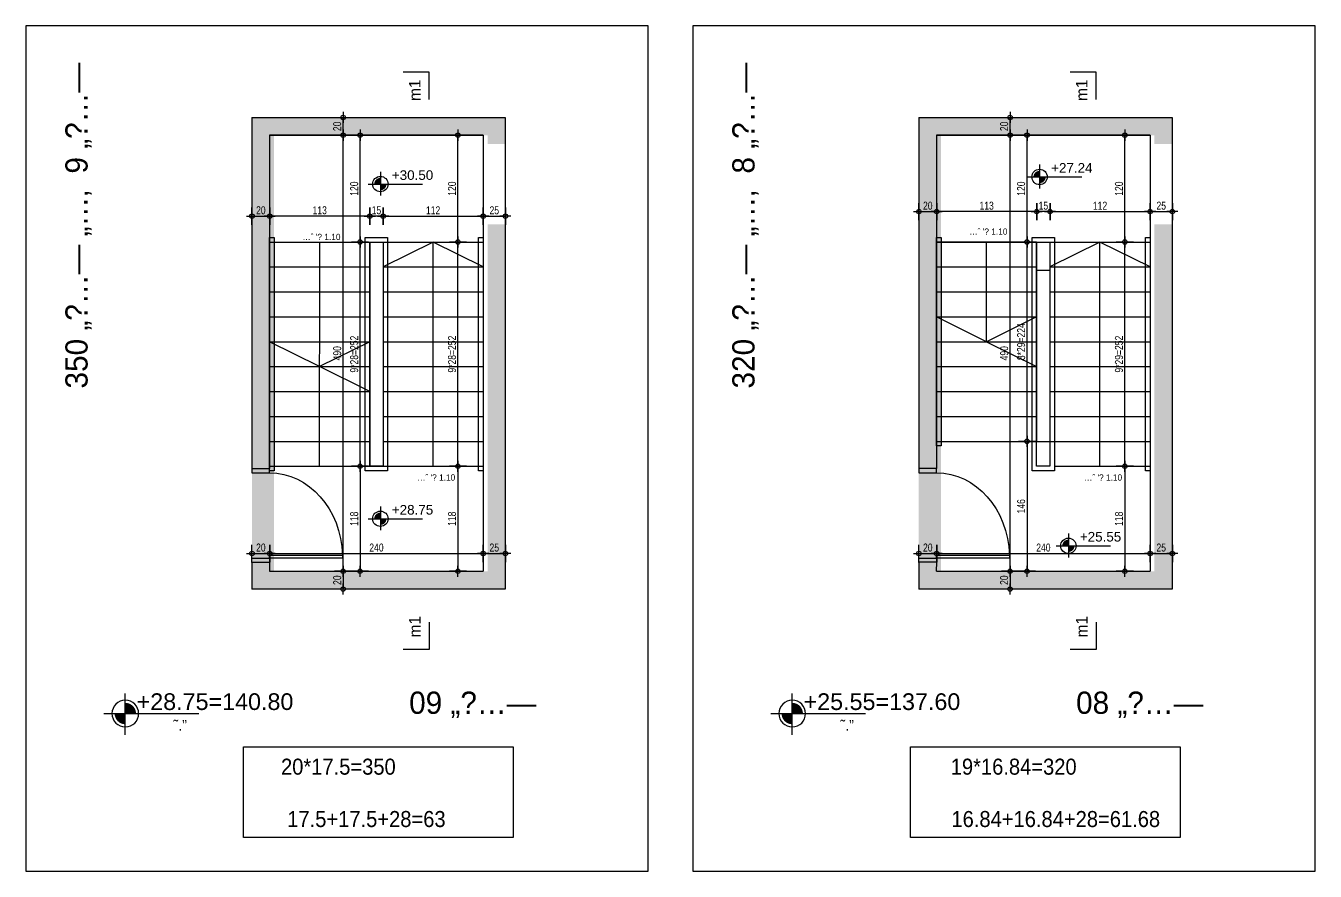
# Model space of a CAD drawing. Header units: inches. Extents: x -5298 to 11252, y 8210 to 22495.
# Drawn here: x 4117 to 5567, y 10675 to 11625 of the extents above; entities that cross this region are included whole.
import ezdxf
from ezdxf.enums import TextEntityAlignment as Align

# ---------------------------------------------------------------- set-up
doc = ezdxf.new("R2010")
doc.units = ezdxf.units.IN
doc.header["$LTSCALE"] = 11
doc.header["$MEASUREMENT"] = 0
doc.linetypes.add('HIDDEN', pattern=[0.375, 0.25, -0.125])
doc.layers.get('Defpoints').update_dxf_attribs({"color": 40})
for name, color, linetype in [('dim-100-v', 63, 'Continuous'), ('esh', 63, 'Continuous'), ('GOVA', 1, 'Continuous'), ('KAH', 160, 'Continuous'), ('MABAT', 4, 'Continuous'), ('MIFLAS', 4, 'Continuous'), ('OPENS', 6, 'Continuous'), ('TXT', 2, 'Continuous'), ('wall', 7, 'Continuous')]:
    doc.layers.add(name, color=color, linetype=linetype)
doc.layers.add('REMARKS-DS-CHANGES', color=230, linetype='HIDDEN', true_color=0xff0582)
doc.styles.add('H', font='HEB', dxfattribs={"width": 0.8})
doc.styles.add('SIMPHEB', font='SIMPHEB', dxfattribs={"height": 20})
doc.styles.get("Standard").update_dxf_attribs({"font": 'arial.ttf'})
doc.styles.add('T', font='tovana02')
doc.styles.add('TOVANA02', font='TOVANA02')
doc.dimstyles.new('1-25hag', dxfattribs={"dimtxt": 9, "dimasz": 0.5, "dimexe": 0, "dimexo": 0, "dimgap": 1, "dimtad": 0, "dimdec": 0, "dimdsep": 46, "dimtxsty": 'H', "dimblk1": 'D20', "dimblk2": 'D20', "dimsah": 1, "dimcen": 0, "dimse1": 1, "dimse2": 1, "dimclrd": 256, "dimclrt": 256, "dimadec": 0, "dimazin": 0, "dimtfac": 1, "dimtdec": 0, "dimtmove": 2, "dimatfit": 3, "dimldrblk": 'D20', "dimfxl": 1, "dimtvp": 0.733333, "dimtolj": 1, "dimarcsym": 0})

# ---------------------------------------------------------------- blocks, each defined once
blk = doc.blocks.new('PLAN00')
for p, q in [((0, 32), (0, -30)), ((-32, 0), (110, 0))]:
    blk.add_line(p, q)
at = {"const_width": 16}
for points in [[(0, 8, 0.414214), (0, 8, 0.414214), (-8, 0, 0.414214)], [(0, -8, 0.414214), (0, -8, 0.414214), (8, 0, 0.414214)]]:
    blk.add_lwpolyline(points, format="xyb", dxfattribs=at)
blk.add_circle((0, 0), 20)
blk.add_attdef('FLOOR', (29.4, 11.1), '', height=25)
blk = doc.blocks.new('D090R20B')
for points in [[(4, 20), (7, 20), (7, 102), (4, 102), (4, 20)], [(0, 0), (4, 0), (4, 20), (0, 20)], [(90, 0), (86, 0), (86, 20), (90, 20)]]:
    blk.add_lwpolyline(points)
at = {"ltscale": 100}
blk.add_arc((4, 20), 82, 0, 87.9047, dxfattribs=at)
blk = doc.blocks.new('stairs - FL 8')
at = {"layer": 'KAH'}
h = blk.add_hatch(color=256, dxfattribs=at)
h.dxf.hatch_style = 1
h.paths.add_polyline_path([(0, 0), (0, 530), (285, 530), (285, 510), (285, 500), (265, 500), (265, 510), (25, 510), (25, 20), (265, 20), (265, 410), (285, 410), (285, 0)])
at = {"layer": 'MABAT', "color": 4}
for p, q in [((20, 390, 0), (132.5, 390, 0)), ((20, 390, 0), (260, 390, 0)), ((132.5, 390, 0), (132.5, 166, 0)), ((132.5, 390, 0), (147.5, 390, 0)), ((147.5, 390, 0), (147.5, 138, 0)), ((20, 362, 0), (132.5, 362, 0)), ((132.5, 358.5, 0), (132.5, 166, 0)), ((132.5, 358.5, 0), (147.5, 358.5, 0)), ((147.5, 362, 0), (260, 362, 0)), ((147.5, 358.5, 0), (147.5, 166, 0)), ((20, 334, 0), (132.5, 334, 0)), ((147.5, 334, 0), (260, 334, 0)), ((20, 306, 0), (132.5, 306, 0)), ((147.5, 306, 0), (260, 306, 0)), ((20, 278, 0), (132.5, 278, 0)), ((147.5, 278, 0), (260, 278, 0)), ((20, 250, 0), (132.5, 250, 0)), ((147.5, 250, 0), (260, 250, 0)), ((20, 222, 0), (132.5, 222, 0)), ((147.5, 222, 0), (260, 222, 0)), ((20, 194, 0), (132.5, 194, 0)), ((147.5, 194, 0), (260, 194, 0)), ((20, 166, 0), (132.5, 166, 0)), ((132.5, 166, 0), (147.5, 166, 0)), ((147.5, 166, 0), (260, 166, 0)), ((152.5, 138, 0), (260, 138, 0))]:
    blk.add_line(p, q, dxfattribs=at)
at = {"layer": 'MABAT', "color": 6, "elevation": 0}
for points in [[(25, 161), (20, 161), (20, 395), (25, 395)], [(152.5, 133), (127.5, 133), (127.5, 395), (152.5, 395)], [(260, 133), (255, 133), (255, 395), (260, 395)], [(147.5, 138), (132.5, 138), (132.5, 390), (147.5, 390)]]:
    blk.add_lwpolyline(points, close=True, dxfattribs=at)
at = {"layer": 'MABAT', "elevation": 0, "flags": 128}
for points in [[(132.5, 390), (20, 390)], [(76.2, 278), (76.2, 390)], [(147.5, 390), (260, 390)], [(260, 362), (203.7, 390), (147.5, 362)], [(203.7, 138), (203.7, 390)], [(132.5, 306), (76.2, 278), (20, 306)], [(76.2, 278), (132.5, 250)]]:
    blk.add_lwpolyline(points, dxfattribs=at)
at = {"layer": 'wall'}
for p, q in [((0, 530), (285, 530)), ((0, 530), (0, 410, 0)), ((285, 530), (285, 0)), ((260, 510, 0), (20, 510, 0)), ((20, 510, 0), (20, 410, 0)), ((20, 510, 0), (260, 510, 0)), ((260, 510, 0), (260, 20)), ((260, 510, 0), (260, 20)), ((0, 410, 0), (0, 135.4, 0)), ((20, 410, 0), (20, 135.4, 0)), ((20, 135.4, 0), (0, 135.4, 0)), ((20.1, 30.4, 0), (0, 30.4, 0)), ((0, 30.4, 0), (0, 0, 0)), ((20, 20, 0), (20.1, 30.4, 0)), ((20, 20, 0), (260, 20, 0)), ((285, 0), (0, 0, 0))]:
    blk.add_line(p, q, dxfattribs=at)
at = {"layer": 'MIFLAS'}
ref = blk.add_blockref('PLAN00', (135.8, 463.1, 0), dxfattribs=dict(at, xscale=0.432000000004191, yscale=0.432000000004191, zscale=0.6047999999999999))
ref.add_attrib('FLOOR', '+27.24', (148.8, 467.9, 0), dxfattribs={"layer": '0', "height": 10.8})
ref = blk.add_blockref('PLAN00', (168.2, 48.6, 0), dxfattribs=dict(at, xscale=0.432000000004191, yscale=0.432000000004191, zscale=0.6047999999999999))
ref.add_attrib('FLOOR', '+25.55', (181.1, 53.4, 0), dxfattribs={"layer": '0', "height": 10.8})
at = {"layer": 'OPENS', "xscale": -1.170000000000006, "rotation": 270}
blk.add_blockref('D090R20B', (0, 30, 0), dxfattribs=at)
blk = doc.blocks.new('stairs - FL 9')
at = {"layer": 'KAH'}
h = blk.add_hatch(color=256, dxfattribs=at)
h.dxf.hatch_style = 1
h.paths.add_polyline_path([(0, 0), (0, 530), (285, 530), (285, 510), (285, 500), (265, 500), (265, 510), (25, 510), (25, 20), (265, 20), (265, 410), (285, 410), (285, 0)])
at = {"layer": 'MABAT', "color": 4}
for p, q in [((20, 390, 0), (132.5, 390, 0)), ((20, 390, 0), (260, 390, 0)), ((132.5, 390, 0), (132.5, 138, 0)), ((132.5, 390, 0), (147.5, 390, 0)), ((147.5, 390, 0), (147.5, 138, 0)), ((20, 362, 0), (132.5, 362, 0)), ((147.5, 362, 0), (260, 362, 0)), ((20, 334, 0), (132.5, 334, 0)), ((147.5, 334, 0), (260, 334, 0)), ((20, 306, 0), (132.5, 306, 0)), ((147.5, 306, 0), (260, 306, 0)), ((20, 278, 0), (132.5, 278, 0)), ((147.5, 278, 0), (260, 278, 0)), ((20, 250, 0), (132.5, 250, 0)), ((147.5, 250, 0), (260, 250, 0)), ((20, 222, 0), (132.5, 222, 0)), ((147.5, 222, 0), (260, 222, 0)), ((20, 194, 0), (132.5, 194, 0)), ((147.5, 194, 0), (260, 194, 0)), ((20, 166, 0), (132.5, 166, 0)), ((147.5, 166, 0), (260, 166, 0)), ((20, 138, 0), (132.5, 138, 0)), ((132.5, 138, 0), (260, 138, 0))]:
    blk.add_line(p, q, dxfattribs=at)
at = {"layer": 'MABAT'}
blk.add_line((132.5, 222, 0), (76.2, 250, 0), dxfattribs=at)
at = {"layer": 'MABAT', "color": 6, "elevation": 0}
for points in [[(25, 133), (20, 133), (20, 395), (25, 395)], [(152.5, 133), (127.5, 133), (127.5, 395), (152.5, 395)], [(260, 133), (255, 133), (255, 395), (260, 395)], [(147.5, 138), (132.5, 138), (132.5, 390), (147.5, 390)]]:
    blk.add_lwpolyline(points, close=True, dxfattribs=at)
at = {"layer": 'MABAT', "elevation": 0, "flags": 128}
for points in [[(76.2, 138), (76.3, 390)], [(260, 362), (203.7, 390), (147.5, 362)], [(203.7, 138), (203.7, 390)], [(132.5, 278), (76.2, 250), (20, 278)]]:
    blk.add_lwpolyline(points, dxfattribs=at)
at = {"layer": 'wall'}
for p, q in [((0, 530), (285, 530)), ((0, 530), (0, 410, 0)), ((285, 530), (285, 0)), ((260, 510, 0), (20, 510, 0)), ((20, 510, 0), (20, 410, 0)), ((20, 510, 0), (260, 510, 0)), ((260, 510, 0), (260, 20)), ((260, 510, 0), (260, 20)), ((0, 410, 0), (0, 135.3, 0)), ((20, 410, 0), (20, 135.3, 0)), ((0, 135.3, 0), (20, 135.3, 0)), ((20, 30, 0), (0, 30, 0)), ((0, 30, 0), (0, 0, 0)), ((20, 30, 0), (20, 20)), ((20, 20, 0), (260, 20, 0)), ((285, 0), (0, 0, 0))]:
    blk.add_line(p, q, dxfattribs=at)
at = {"layer": 'MIFLAS'}
ref = blk.add_blockref('PLAN00', (144.5, 455.1, 0), dxfattribs=dict(at, xscale=0.4320000000041911, yscale=0.4320000000041911, zscale=0.6047999999999999))
ref.add_attrib('FLOOR', '+30.50', (157.4, 459.8, 0), dxfattribs={"layer": '0', "height": 10.8})
ref = blk.add_blockref('PLAN00', (144.5, 79, 0), dxfattribs=dict(at, xscale=0.4320000000041911, yscale=0.4320000000041911, zscale=0.6047999999999999))
ref.add_attrib('FLOOR', '+28.75', (157.4, 83.7, 0), dxfattribs={"layer": '0', "height": 10.8})
at = {"layer": 'OPENS', "xscale": -1.170000000000006, "rotation": 270}
blk.add_blockref('D090R20B', (0, 30, 0), dxfattribs=at)
blk = doc.blocks.new('D20')
for p, q in [((12.5, 0), (-12.5, 0)), ((0, 19.2), (0, -19.2))]:
    blk.add_line(p, q)
blk.add_circle((0, 0), 5)
blk = doc.blocks.new('*D90')
at = {"layer": 'Defpoints', "color": 0, "transparency": 16777216}
for p in [(285.1, 40), (260.1, 20), (285.1, 20)]:
    blk.add_point(p, dxfattribs=at)
at = {"layer": 'dim-100-v', "lineweight": -2, "transparency": 16777216}
blk.add_line((260.6, 40), (284.6, 40), dxfattribs=at)
at = {"layer": 'dim-100-v', "lineweight": -2, "transparency": 16777216, "xscale": 0.5, "yscale": 0.5, "zscale": 0.5, "rotation": 180}
blk.add_blockref('D20', (260.1, 40), dxfattribs=at)
at = {"layer": 'dim-100-v', "lineweight": -2, "transparency": 16777216, "xscale": 0.5, "yscale": 0.5, "zscale": 0.5}
blk.add_blockref('D20', (285.1, 40), dxfattribs=at)
at = {"layer": 'dim-100-v', "transparency": 16777216, "insert": (272.6, 46.6), "char_height": 9, "attachment_point": 5, "style": 'H'}
blk.add_mtext('\\A1;25', dxfattribs=at)
blk = doc.blocks.new('*D91')
at = {"layer": 'Defpoints', "color": 0, "transparency": 16777216}
for p in [(260.1, 40, 0), (20.1, 20, 0), (260.1, 20)]:
    blk.add_point(p, dxfattribs=at)
at = {"layer": 'dim-100-v', "lineweight": -2, "transparency": 16777216}
blk.add_line((20.6, 40, 0), (259.6, 40, 0), dxfattribs=at)
at = {"layer": 'dim-100-v', "lineweight": -2, "transparency": 16777216, "xscale": 0.5, "yscale": 0.5, "zscale": 0.5, "rotation": 180}
blk.add_blockref('D20', (20.1, 40, 0), dxfattribs=at)
at = {"layer": 'dim-100-v', "lineweight": -2, "transparency": 16777216, "xscale": 0.5, "yscale": 0.5, "zscale": 0.5}
blk.add_blockref('D20', (260.1, 40, 0), dxfattribs=at)
at = {"layer": 'dim-100-v', "transparency": 16777216, "insert": (140.1, 46.6, 0), "char_height": 9, "attachment_point": 5, "style": 'H'}
blk.add_mtext('\\A1;240', dxfattribs=at)
blk = doc.blocks.new('*D92')
at = {"layer": 'Defpoints', "color": 0, "transparency": 16777216}
for p in [(20.1, 40), (0.1, 20), (20.1, 20, 0)]:
    blk.add_point(p, dxfattribs=at)
at = {"layer": 'dim-100-v', "lineweight": -2, "transparency": 16777216}
blk.add_line((0.6, 40), (19.6, 40), dxfattribs=at)
at = {"layer": 'dim-100-v', "lineweight": -2, "transparency": 16777216, "xscale": 0.5, "yscale": 0.5, "zscale": 0.5, "rotation": 180}
blk.add_blockref('D20', (0.1, 40), dxfattribs=at)
at = {"layer": 'dim-100-v', "lineweight": -2, "transparency": 16777216, "xscale": 0.5, "yscale": 0.5, "zscale": 0.5}
blk.add_blockref('D20', (20.1, 40), dxfattribs=at)
at = {"layer": 'dim-100-v', "transparency": 16777216, "insert": (10.1, 46.6), "char_height": 9, "attachment_point": 5, "style": 'H'}
blk.add_mtext('\\A1;20', dxfattribs=at)
blk = doc.blocks.new('*D93')
at = {"layer": 'Defpoints', "color": 0, "transparency": 16777216}
for p in [(231.7, 390, 0), (231.7, 390, 0), (231.7, 138, 0)]:
    blk.add_point(p, dxfattribs=at)
at = {"layer": 'dim-100-v', "lineweight": -2, "transparency": 16777216}
blk.add_line((231.7, 138.5, 0), (231.7, 389.5, 0), dxfattribs=at)
at = {"layer": 'dim-100-v', "lineweight": -2, "transparency": 16777216, "xscale": 0.5, "yscale": 0.5, "zscale": 0.5}
for p, rotation in [((231.7, 390, 0), 90), ((231.7, 138, 0), 270)]:
    blk.add_blockref('D20', p, dxfattribs=dict(at, rotation=rotation))
at = {"layer": 'dim-100-v', "transparency": 16777216, "insert": (225.1, 264, 0), "char_height": 9, "attachment_point": 5, "rotation": 90, "style": 'H'}
blk.add_mtext('\\A1;9*29=252', dxfattribs=at)
blk = doc.blocks.new('*D94')
at = {"layer": 'Defpoints', "color": 0, "transparency": 16777216}
for p in [(260, 138, 0), (231.7, 20, 0), (244.6, 20)]:
    blk.add_point(p, dxfattribs=at)
at = {"layer": 'dim-100-v', "lineweight": -2, "transparency": 16777216}
blk.add_line((231.7, 137.5, 0), (231.7, 20.5, 0), dxfattribs=at)
at = {"layer": 'dim-100-v', "lineweight": -2, "transparency": 16777216, "xscale": 0.5, "yscale": 0.5, "zscale": 0.5}
for p, rotation in [((231.7, 138, 0), 90), ((231.7, 20, 0), 270)]:
    blk.add_blockref('D20', p, dxfattribs=dict(at, rotation=rotation))
at = {"layer": 'dim-100-v', "transparency": 16777216, "insert": (225.1, 79, 0), "char_height": 9, "attachment_point": 5, "rotation": 90, "style": 'H'}
blk.add_mtext('\\A1;118', dxfattribs=at)
blk = doc.blocks.new('*D95')
at = {"layer": 'Defpoints', "color": 0, "transparency": 16777216}
for p in [(102.6, 510), (109.9, 510), (109.6, 20)]:
    blk.add_point(p, dxfattribs=at)
at = {"layer": 'dim-100-v', "lineweight": -2, "transparency": 16777216}
blk.add_line((102.6, 20.5), (102.6, 509.5), dxfattribs=at)
at = {"layer": 'dim-100-v', "lineweight": -2, "transparency": 16777216, "xscale": 0.5, "yscale": 0.5, "zscale": 0.5}
for p, rotation in [((102.6, 510), 90), ((102.6, 20), 270)]:
    blk.add_blockref('D20', p, dxfattribs=dict(at, rotation=rotation))
at = {"layer": 'dim-100-v', "transparency": 16777216, "insert": (96, 265), "char_height": 9, "attachment_point": 5, "rotation": 90, "style": 'H'}
blk.add_mtext('\\A1;490', dxfattribs=at)
blk = doc.blocks.new('*D96')
at = {"layer": 'Defpoints', "color": 0, "transparency": 16777216}
for p in [(102.6, 530), (110.5, 530), (109.9, 510)]:
    blk.add_point(p, dxfattribs=at)
at = {"layer": 'dim-100-v', "lineweight": -2, "transparency": 16777216}
blk.add_line((102.6, 510.5), (102.6, 529.5), dxfattribs=at)
at = {"layer": 'dim-100-v', "lineweight": -2, "transparency": 16777216, "xscale": 0.5, "yscale": 0.5, "zscale": 0.5}
for p, rotation in [((102.6, 530), 90), ((102.6, 510), 270)]:
    blk.add_blockref('D20', p, dxfattribs=dict(at, rotation=rotation))
at = {"layer": 'dim-100-v', "transparency": 16777216, "insert": (96, 520), "char_height": 9, "attachment_point": 5, "rotation": 90, "style": 'H'}
blk.add_mtext('\\A1;20', dxfattribs=at)
blk = doc.blocks.new('*D97')
at = {"layer": 'Defpoints', "color": 0, "transparency": 16777216}
for p in [(109.6, 20), (102.6, 0), (109.6, 0, 0)]:
    blk.add_point(p, dxfattribs=at)
at = {"layer": 'dim-100-v', "lineweight": -2, "transparency": 16777216}
blk.add_line((102.6, 19.5), (102.6, 0.5), dxfattribs=at)
at = {"layer": 'dim-100-v', "lineweight": -2, "transparency": 16777216, "xscale": 0.5, "yscale": 0.5, "zscale": 0.5}
for p, rotation in [((102.6, 20), 90), ((102.6, 0), 270)]:
    blk.add_blockref('D20', p, dxfattribs=dict(at, rotation=rotation))
at = {"layer": 'dim-100-v', "transparency": 16777216, "insert": (96, 10), "char_height": 9, "attachment_point": 5, "rotation": 90, "style": 'H'}
blk.add_mtext('\\A1;20', dxfattribs=at)
blk = doc.blocks.new('*D98')
at = {"layer": 'Defpoints', "color": 0, "transparency": 16777216}
for p in [(121.7, 390, 0), (121.7, 390, 0), (121.7, 166, 0)]:
    blk.add_point(p, dxfattribs=at)
at = {"layer": 'dim-100-v', "lineweight": -2, "transparency": 16777216}
blk.add_line((121.7, 166.5, 0), (121.7, 389.5, 0), dxfattribs=at)
at = {"layer": 'dim-100-v', "lineweight": -2, "transparency": 16777216, "xscale": 0.5, "yscale": 0.5, "zscale": 0.5}
for p, rotation in [((121.7, 390, 0), 90), ((121.7, 166, 0), 270)]:
    blk.add_blockref('D20', p, dxfattribs=dict(at, rotation=rotation))
at = {"layer": 'dim-100-v', "transparency": 16777216, "insert": (115.1, 278, 0), "char_height": 9, "attachment_point": 5, "rotation": 90, "style": 'H'}
blk.add_mtext('\\A1;8*29=224', dxfattribs=at)
blk = doc.blocks.new('*D99')
at = {"layer": 'Defpoints', "color": 0, "transparency": 16777216}
for p in [(132.5, 166, 0), (121.7, 20, 0), (134.6, 20)]:
    blk.add_point(p, dxfattribs=at)
at = {"layer": 'dim-100-v', "lineweight": -2, "transparency": 16777216}
blk.add_line((121.7, 165.5, 0), (121.7, 20.5, 0), dxfattribs=at)
at = {"layer": 'dim-100-v', "lineweight": -2, "transparency": 16777216, "xscale": 0.5, "yscale": 0.5, "zscale": 0.5}
for p, rotation in [((121.7, 166, 0), 90), ((121.7, 20, 0), 270)]:
    blk.add_blockref('D20', p, dxfattribs=dict(at, rotation=rotation))
at = {"layer": 'dim-100-v', "transparency": 16777216, "insert": (115.1, 93, 0), "char_height": 9, "attachment_point": 5, "rotation": 90, "style": 'H'}
blk.add_mtext('\\A1;146', dxfattribs=at)
blk = doc.blocks.new('*D100')
at = {"layer": 'Defpoints', "color": 0, "transparency": 16777216}
for p in [(260.1, 450.9, 0), (285.1, 424.2), (285.1, 404.2)]:
    blk.add_point(p, dxfattribs=at)
at = {"layer": 'dim-100-v', "lineweight": -2, "transparency": 16777216}
blk.add_line((260.6, 424.2), (284.6, 424.2), dxfattribs=at)
at = {"layer": 'dim-100-v', "lineweight": -2, "transparency": 16777216, "xscale": 0.5, "yscale": 0.5, "zscale": 0.5, "rotation": 180}
blk.add_blockref('D20', (260.1, 424.2), dxfattribs=at)
at = {"layer": 'dim-100-v', "lineweight": -2, "transparency": 16777216, "xscale": 0.5, "yscale": 0.5, "zscale": 0.5}
blk.add_blockref('D20', (285.1, 424.2), dxfattribs=at)
at = {"layer": 'dim-100-v', "transparency": 16777216, "insert": (272.6, 430.8), "char_height": 9, "attachment_point": 5, "style": 'H'}
blk.add_mtext('\\A1;25', dxfattribs=at)
blk = doc.blocks.new('*D101')
at = {"layer": 'Defpoints', "color": 0, "transparency": 16777216}
for p in [(147.6, 450.9, 0), (260.1, 450.9, 0), (260.1, 424.2, 0)]:
    blk.add_point(p, dxfattribs=at)
at = {"layer": 'dim-100-v', "lineweight": -2, "transparency": 16777216}
blk.add_line((148.1, 424.2, 0), (259.6, 424.2, 0), dxfattribs=at)
at = {"layer": 'dim-100-v', "lineweight": -2, "transparency": 16777216, "xscale": 0.5, "yscale": 0.5, "zscale": 0.5, "rotation": 180}
blk.add_blockref('D20', (147.6, 424.2, 0), dxfattribs=at)
at = {"layer": 'dim-100-v', "lineweight": -2, "transparency": 16777216, "xscale": 0.5, "yscale": 0.5, "zscale": 0.5}
blk.add_blockref('D20', (260.1, 424.2, 0), dxfattribs=at)
at = {"layer": 'dim-100-v', "transparency": 16777216, "insert": (203.8, 430.8, 0), "char_height": 9, "attachment_point": 5, "style": 'H'}
blk.add_mtext('\\A1;112', dxfattribs=at)
blk = doc.blocks.new('*D102')
at = {"layer": 'Defpoints', "color": 0, "transparency": 16777216}
for p in [(20.1, 450.9, 0), (20.1, 424.2), (0.1, 404.2)]:
    blk.add_point(p, dxfattribs=at)
at = {"layer": 'dim-100-v', "lineweight": -2, "transparency": 16777216}
blk.add_line((0.6, 424.2), (19.6, 424.2), dxfattribs=at)
at = {"layer": 'dim-100-v', "lineweight": -2, "transparency": 16777216, "xscale": 0.5, "yscale": 0.5, "zscale": 0.5, "rotation": 180}
blk.add_blockref('D20', (0.1, 424.2), dxfattribs=at)
at = {"layer": 'dim-100-v', "lineweight": -2, "transparency": 16777216, "xscale": 0.5, "yscale": 0.5, "zscale": 0.5}
blk.add_blockref('D20', (20.1, 424.2), dxfattribs=at)
at = {"layer": 'dim-100-v', "transparency": 16777216, "insert": (10.1, 430.8), "char_height": 9, "attachment_point": 5, "style": 'H'}
blk.add_mtext('\\A1;20', dxfattribs=at)
blk = doc.blocks.new('*D103')
at = {"layer": 'Defpoints', "color": 0, "transparency": 16777216}
for p in [(132.6, 450.9, 0), (147.6, 450.9, 0), (132.6, 424.2, 0)]:
    blk.add_point(p, dxfattribs=at)
at = {"layer": 'dim-100-v', "lineweight": -2, "transparency": 16777216}
blk.add_line((147.1, 424.2, 0), (133.1, 424.2, 0), dxfattribs=at)
at = {"layer": 'dim-100-v', "lineweight": -2, "transparency": 16777216, "xscale": 0.5, "yscale": 0.5, "zscale": 0.5, "rotation": 180}
blk.add_blockref('D20', (132.6, 424.2, 0), dxfattribs=at)
at = {"layer": 'dim-100-v', "lineweight": -2, "transparency": 16777216, "xscale": 0.5, "yscale": 0.5, "zscale": 0.5}
blk.add_blockref('D20', (147.6, 424.2, 0), dxfattribs=at)
at = {"layer": 'dim-100-v', "transparency": 16777216, "insert": (140.1, 430.8, 0), "char_height": 9, "attachment_point": 5, "style": 'H'}
blk.add_mtext('\\A1;15', dxfattribs=at)
blk = doc.blocks.new('*D104')
at = {"layer": 'Defpoints', "color": 0, "transparency": 16777216}
for p in [(20.1, 450.9, 0), (132.6, 450.9, 0), (20.1, 424.2, 0)]:
    blk.add_point(p, dxfattribs=at)
at = {"layer": 'dim-100-v', "lineweight": -2, "transparency": 16777216}
blk.add_line((132.1, 424.2, 0), (20.6, 424.2, 0), dxfattribs=at)
at = {"layer": 'dim-100-v', "lineweight": -2, "transparency": 16777216, "xscale": 0.5, "yscale": 0.5, "zscale": 0.5, "rotation": 180}
blk.add_blockref('D20', (20.1, 424.2, 0), dxfattribs=at)
at = {"layer": 'dim-100-v', "lineweight": -2, "transparency": 16777216, "xscale": 0.5, "yscale": 0.5, "zscale": 0.5}
blk.add_blockref('D20', (132.6, 424.2, 0), dxfattribs=at)
at = {"layer": 'dim-100-v', "transparency": 16777216, "insert": (76.3, 430.8, 0), "char_height": 9, "attachment_point": 5, "style": 'H'}
blk.add_mtext('\\A1;113', dxfattribs=at)
blk = doc.blocks.new('*D105')
at = {"layer": 'Defpoints', "color": 0, "transparency": 16777216}
for p in [(231.7, 510, 0), (258.5, 510, 0), (260, 390, 0)]:
    blk.add_point(p, dxfattribs=at)
at = {"layer": 'dim-100-v', "lineweight": -2, "transparency": 16777216}
blk.add_line((231.7, 390.5, 0), (231.7, 509.5, 0), dxfattribs=at)
at = {"layer": 'dim-100-v', "lineweight": -2, "transparency": 16777216, "xscale": 0.5, "yscale": 0.5, "zscale": 0.5}
for p, rotation in [((231.7, 510, 0), 90), ((231.7, 390, 0), 270)]:
    blk.add_blockref('D20', p, dxfattribs=dict(at, rotation=rotation))
at = {"layer": 'dim-100-v', "transparency": 16777216, "insert": (225.1, 450, 0), "char_height": 9, "attachment_point": 5, "rotation": 90, "style": 'H'}
blk.add_mtext('\\A1;120', dxfattribs=at)
blk = doc.blocks.new('*D106')
at = {"layer": 'Defpoints', "color": 0, "transparency": 16777216}
for p in [(121.7, 510, 0), (148.5, 510, 0), (20, 390, 0)]:
    blk.add_point(p, dxfattribs=at)
at = {"layer": 'dim-100-v', "lineweight": -2, "transparency": 16777216}
blk.add_line((121.7, 390.5, 0), (121.7, 509.5, 0), dxfattribs=at)
at = {"layer": 'dim-100-v', "lineweight": -2, "transparency": 16777216, "xscale": 0.5, "yscale": 0.5, "zscale": 0.5}
for p, rotation in [((121.7, 510, 0), 90), ((121.7, 390, 0), 270)]:
    blk.add_blockref('D20', p, dxfattribs=dict(at, rotation=rotation))
at = {"layer": 'dim-100-v', "transparency": 16777216, "insert": (115.1, 450, 0), "char_height": 9, "attachment_point": 5, "rotation": 90, "style": 'H'}
blk.add_mtext('\\A1;120', dxfattribs=at)
blk = doc.blocks.new('*D119')
at = {"layer": 'Defpoints', "color": 0, "transparency": 16777216}
for p in [(285.1, 40), (260.1, 20), (285.1, 20)]:
    blk.add_point(p, dxfattribs=at)
at = {"layer": 'dim-100-v', "lineweight": -2, "transparency": 16777216}
blk.add_line((260.6, 40), (284.6, 40), dxfattribs=at)
at = {"layer": 'dim-100-v', "lineweight": -2, "transparency": 16777216, "xscale": 0.5, "yscale": 0.5, "zscale": 0.5, "rotation": 180}
blk.add_blockref('D20', (260.1, 40), dxfattribs=at)
at = {"layer": 'dim-100-v', "lineweight": -2, "transparency": 16777216, "xscale": 0.5, "yscale": 0.5, "zscale": 0.5}
blk.add_blockref('D20', (285.1, 40), dxfattribs=at)
at = {"layer": 'dim-100-v', "transparency": 16777216, "insert": (272.6, 46.6), "char_height": 9, "attachment_point": 5, "style": 'H'}
blk.add_mtext('\\A1;25', dxfattribs=at)
blk = doc.blocks.new('*D120')
at = {"layer": 'Defpoints', "color": 0, "transparency": 16777216}
for p in [(260.1, 40, 0), (20.1, 20, 0), (260.1, 20)]:
    blk.add_point(p, dxfattribs=at)
at = {"layer": 'dim-100-v', "lineweight": -2, "transparency": 16777216}
blk.add_line((20.6, 40, 0), (259.6, 40, 0), dxfattribs=at)
at = {"layer": 'dim-100-v', "lineweight": -2, "transparency": 16777216, "xscale": 0.5, "yscale": 0.5, "zscale": 0.5, "rotation": 180}
blk.add_blockref('D20', (20.1, 40, 0), dxfattribs=at)
at = {"layer": 'dim-100-v', "lineweight": -2, "transparency": 16777216, "xscale": 0.5, "yscale": 0.5, "zscale": 0.5}
blk.add_blockref('D20', (260.1, 40, 0), dxfattribs=at)
at = {"layer": 'dim-100-v', "transparency": 16777216, "insert": (140.1, 46.6, 0), "char_height": 9, "attachment_point": 5, "style": 'H'}
blk.add_mtext('\\A1;240', dxfattribs=at)
blk = doc.blocks.new('*D121')
at = {"layer": 'Defpoints', "color": 0, "transparency": 16777216}
for p in [(20.1, 40), (0.1, 20), (20.1, 20, 0)]:
    blk.add_point(p, dxfattribs=at)
at = {"layer": 'dim-100-v', "lineweight": -2, "transparency": 16777216}
blk.add_line((0.6, 40), (19.6, 40), dxfattribs=at)
at = {"layer": 'dim-100-v', "lineweight": -2, "transparency": 16777216, "xscale": 0.5, "yscale": 0.5, "zscale": 0.5, "rotation": 180}
blk.add_blockref('D20', (0.1, 40), dxfattribs=at)
at = {"layer": 'dim-100-v', "lineweight": -2, "transparency": 16777216, "xscale": 0.5, "yscale": 0.5, "zscale": 0.5}
blk.add_blockref('D20', (20.1, 40), dxfattribs=at)
at = {"layer": 'dim-100-v', "transparency": 16777216, "insert": (10.1, 46.6), "char_height": 9, "attachment_point": 5, "style": 'H'}
blk.add_mtext('\\A1;20', dxfattribs=at)
blk = doc.blocks.new('*D122')
at = {"layer": 'Defpoints', "color": 0, "transparency": 16777216}
for p in [(231.7, 390, 0), (231.7, 390, 0), (231.7, 138, 0)]:
    blk.add_point(p, dxfattribs=at)
at = {"layer": 'dim-100-v', "lineweight": -2, "transparency": 16777216}
blk.add_line((231.7, 138.5, 0), (231.7, 389.5, 0), dxfattribs=at)
at = {"layer": 'dim-100-v', "lineweight": -2, "transparency": 16777216, "xscale": 0.5, "yscale": 0.5, "zscale": 0.5}
for p, rotation in [((231.7, 390, 0), 90), ((231.7, 138, 0), 270)]:
    blk.add_blockref('D20', p, dxfattribs=dict(at, rotation=rotation))
at = {"layer": 'dim-100-v', "transparency": 16777216, "insert": (225.1, 264, 0), "char_height": 9, "attachment_point": 5, "rotation": 90, "style": 'H'}
blk.add_mtext('\\A1;9*28=252', dxfattribs=at)
blk = doc.blocks.new('*D123')
at = {"layer": 'Defpoints', "color": 0, "transparency": 16777216}
for p in [(260, 138, 0), (231.7, 20, 0), (244.6, 20)]:
    blk.add_point(p, dxfattribs=at)
at = {"layer": 'dim-100-v', "lineweight": -2, "transparency": 16777216}
blk.add_line((231.7, 137.5, 0), (231.7, 20.5, 0), dxfattribs=at)
at = {"layer": 'dim-100-v', "lineweight": -2, "transparency": 16777216, "xscale": 0.5, "yscale": 0.5, "zscale": 0.5}
for p, rotation in [((231.7, 138, 0), 90), ((231.7, 20, 0), 270)]:
    blk.add_blockref('D20', p, dxfattribs=dict(at, rotation=rotation))
at = {"layer": 'dim-100-v', "transparency": 16777216, "insert": (225.1, 79, 0), "char_height": 9, "attachment_point": 5, "rotation": 90, "style": 'H'}
blk.add_mtext('\\A1;118', dxfattribs=at)
blk = doc.blocks.new('*D107')
at = {"layer": 'Defpoints', "color": 0, "transparency": 16777216}
for p in [(102.6, 510), (109.9, 510), (109.6, 20)]:
    blk.add_point(p, dxfattribs=at)
at = {"layer": 'dim-100-v', "lineweight": -2, "transparency": 16777216}
blk.add_line((102.6, 20.5), (102.6, 509.5), dxfattribs=at)
at = {"layer": 'dim-100-v', "lineweight": -2, "transparency": 16777216, "xscale": 0.5, "yscale": 0.5, "zscale": 0.5}
for p, rotation in [((102.6, 510), 90), ((102.6, 20), 270)]:
    blk.add_blockref('D20', p, dxfattribs=dict(at, rotation=rotation))
at = {"layer": 'dim-100-v', "transparency": 16777216, "insert": (96, 265), "char_height": 9, "attachment_point": 5, "rotation": 90, "style": 'H'}
blk.add_mtext('\\A1;490', dxfattribs=at)
blk = doc.blocks.new('*D108')
at = {"layer": 'Defpoints', "color": 0, "transparency": 16777216}
for p in [(102.6, 530), (110.5, 530), (109.9, 510)]:
    blk.add_point(p, dxfattribs=at)
at = {"layer": 'dim-100-v', "lineweight": -2, "transparency": 16777216}
blk.add_line((102.6, 510.5), (102.6, 529.5), dxfattribs=at)
at = {"layer": 'dim-100-v', "lineweight": -2, "transparency": 16777216, "xscale": 0.5, "yscale": 0.5, "zscale": 0.5}
for p, rotation in [((102.6, 530), 90), ((102.6, 510), 270)]:
    blk.add_blockref('D20', p, dxfattribs=dict(at, rotation=rotation))
at = {"layer": 'dim-100-v', "transparency": 16777216, "insert": (96, 520), "char_height": 9, "attachment_point": 5, "rotation": 90, "style": 'H'}
blk.add_mtext('\\A1;20', dxfattribs=at)
blk = doc.blocks.new('*D109')
at = {"layer": 'Defpoints', "color": 0, "transparency": 16777216}
for p in [(109.6, 20), (102.6, 0), (109.6, 0, 0)]:
    blk.add_point(p, dxfattribs=at)
at = {"layer": 'dim-100-v', "lineweight": -2, "transparency": 16777216}
blk.add_line((102.6, 19.5), (102.6, 0.5), dxfattribs=at)
at = {"layer": 'dim-100-v', "lineweight": -2, "transparency": 16777216, "xscale": 0.5, "yscale": 0.5, "zscale": 0.5}
for p, rotation in [((102.6, 20), 90), ((102.6, 0), 270)]:
    blk.add_blockref('D20', p, dxfattribs=dict(at, rotation=rotation))
at = {"layer": 'dim-100-v', "transparency": 16777216, "insert": (96, 10), "char_height": 9, "attachment_point": 5, "rotation": 90, "style": 'H'}
blk.add_mtext('\\A1;20', dxfattribs=at)
blk = doc.blocks.new('*D110')
at = {"layer": 'Defpoints', "color": 0, "transparency": 16777216}
for p in [(121.7, 390, 0), (121.7, 390, 0), (121.7, 138, 0)]:
    blk.add_point(p, dxfattribs=at)
at = {"layer": 'dim-100-v', "lineweight": -2, "transparency": 16777216}
blk.add_line((121.7, 138.5, 0), (121.7, 389.5, 0), dxfattribs=at)
at = {"layer": 'dim-100-v', "lineweight": -2, "transparency": 16777216, "xscale": 0.5, "yscale": 0.5, "zscale": 0.5}
for p, rotation in [((121.7, 390, 0), 90), ((121.7, 138, 0), 270)]:
    blk.add_blockref('D20', p, dxfattribs=dict(at, rotation=rotation))
at = {"layer": 'dim-100-v', "transparency": 16777216, "insert": (115.1, 264, 0), "char_height": 9, "attachment_point": 5, "rotation": 90, "style": 'H'}
blk.add_mtext('\\A1;9*28=252', dxfattribs=at)
blk = doc.blocks.new('*D111')
at = {"layer": 'Defpoints', "color": 0, "transparency": 16777216}
for p in [(121.7, 138, 0), (121.7, 20, 0), (134.6, 20)]:
    blk.add_point(p, dxfattribs=at)
at = {"layer": 'dim-100-v', "lineweight": -2, "transparency": 16777216}
blk.add_line((121.7, 137.5, 0), (121.7, 20.5, 0), dxfattribs=at)
at = {"layer": 'dim-100-v', "lineweight": -2, "transparency": 16777216, "xscale": 0.5, "yscale": 0.5, "zscale": 0.5}
for p, rotation in [((121.7, 138, 0), 90), ((121.7, 20, 0), 270)]:
    blk.add_blockref('D20', p, dxfattribs=dict(at, rotation=rotation))
at = {"layer": 'dim-100-v', "transparency": 16777216, "insert": (115.1, 79, 0), "char_height": 9, "attachment_point": 5, "rotation": 90, "style": 'H'}
blk.add_mtext('\\A1;118', dxfattribs=at)
blk = doc.blocks.new('*D112')
at = {"layer": 'Defpoints', "color": 0, "transparency": 16777216}
for p in [(260.1, 445.7, 0), (285.1, 419), (285.1, 399)]:
    blk.add_point(p, dxfattribs=at)
at = {"layer": 'dim-100-v', "lineweight": -2, "transparency": 16777216}
blk.add_line((260.6, 419), (284.6, 419), dxfattribs=at)
at = {"layer": 'dim-100-v', "lineweight": -2, "transparency": 16777216, "xscale": 0.5, "yscale": 0.5, "zscale": 0.5, "rotation": 180}
blk.add_blockref('D20', (260.1, 419), dxfattribs=at)
at = {"layer": 'dim-100-v', "lineweight": -2, "transparency": 16777216, "xscale": 0.5, "yscale": 0.5, "zscale": 0.5}
blk.add_blockref('D20', (285.1, 419), dxfattribs=at)
at = {"layer": 'dim-100-v', "transparency": 16777216, "insert": (272.6, 425.6), "char_height": 9, "attachment_point": 5, "style": 'H'}
blk.add_mtext('\\A1;25', dxfattribs=at)
blk = doc.blocks.new('*D113')
at = {"layer": 'Defpoints', "color": 0, "transparency": 16777216}
for p in [(147.6, 445.7, 0), (260.1, 445.7, 0), (260.1, 419, 0)]:
    blk.add_point(p, dxfattribs=at)
at = {"layer": 'dim-100-v', "lineweight": -2, "transparency": 16777216}
blk.add_line((148.1, 419, 0), (259.6, 419, 0), dxfattribs=at)
at = {"layer": 'dim-100-v', "lineweight": -2, "transparency": 16777216, "xscale": 0.5, "yscale": 0.5, "zscale": 0.5, "rotation": 180}
blk.add_blockref('D20', (147.6, 419, 0), dxfattribs=at)
at = {"layer": 'dim-100-v', "lineweight": -2, "transparency": 16777216, "xscale": 0.5, "yscale": 0.5, "zscale": 0.5}
blk.add_blockref('D20', (260.1, 419, 0), dxfattribs=at)
at = {"layer": 'dim-100-v', "transparency": 16777216, "insert": (203.8, 425.6, 0), "char_height": 9, "attachment_point": 5, "style": 'H'}
blk.add_mtext('\\A1;112', dxfattribs=at)
blk = doc.blocks.new('*D114')
at = {"layer": 'Defpoints', "color": 0, "transparency": 16777216}
for p in [(20.1, 445.7, 0), (20.1, 419), (0.1, 399)]:
    blk.add_point(p, dxfattribs=at)
at = {"layer": 'dim-100-v', "lineweight": -2, "transparency": 16777216}
blk.add_line((0.6, 419), (19.6, 419), dxfattribs=at)
at = {"layer": 'dim-100-v', "lineweight": -2, "transparency": 16777216, "xscale": 0.5, "yscale": 0.5, "zscale": 0.5, "rotation": 180}
blk.add_blockref('D20', (0.1, 419), dxfattribs=at)
at = {"layer": 'dim-100-v', "lineweight": -2, "transparency": 16777216, "xscale": 0.5, "yscale": 0.5, "zscale": 0.5}
blk.add_blockref('D20', (20.1, 419), dxfattribs=at)
at = {"layer": 'dim-100-v', "transparency": 16777216, "insert": (10.1, 425.6), "char_height": 9, "attachment_point": 5, "style": 'H'}
blk.add_mtext('\\A1;20', dxfattribs=at)
blk = doc.blocks.new('*D115')
at = {"layer": 'Defpoints', "color": 0, "transparency": 16777216}
for p in [(132.6, 445.7, 0), (147.6, 445.7, 0), (132.6, 419, 0)]:
    blk.add_point(p, dxfattribs=at)
at = {"layer": 'dim-100-v', "lineweight": -2, "transparency": 16777216}
blk.add_line((147.1, 419, 0), (133.1, 419, 0), dxfattribs=at)
at = {"layer": 'dim-100-v', "lineweight": -2, "transparency": 16777216, "xscale": 0.5, "yscale": 0.5, "zscale": 0.5, "rotation": 180}
blk.add_blockref('D20', (132.6, 419, 0), dxfattribs=at)
at = {"layer": 'dim-100-v', "lineweight": -2, "transparency": 16777216, "xscale": 0.5, "yscale": 0.5, "zscale": 0.5}
blk.add_blockref('D20', (147.6, 419, 0), dxfattribs=at)
at = {"layer": 'dim-100-v', "transparency": 16777216, "insert": (140.1, 425.6, 0), "char_height": 9, "attachment_point": 5, "style": 'H'}
blk.add_mtext('\\A1;15', dxfattribs=at)
blk = doc.blocks.new('*D116')
at = {"layer": 'Defpoints', "color": 0, "transparency": 16777216}
for p in [(20.1, 445.7, 0), (132.6, 445.7, 0), (20.1, 419, 0)]:
    blk.add_point(p, dxfattribs=at)
at = {"layer": 'dim-100-v', "lineweight": -2, "transparency": 16777216}
blk.add_line((132.1, 419, 0), (20.6, 419, 0), dxfattribs=at)
at = {"layer": 'dim-100-v', "lineweight": -2, "transparency": 16777216, "xscale": 0.5, "yscale": 0.5, "zscale": 0.5, "rotation": 180}
blk.add_blockref('D20', (20.1, 419, 0), dxfattribs=at)
at = {"layer": 'dim-100-v', "lineweight": -2, "transparency": 16777216, "xscale": 0.5, "yscale": 0.5, "zscale": 0.5}
blk.add_blockref('D20', (132.6, 419, 0), dxfattribs=at)
at = {"layer": 'dim-100-v', "transparency": 16777216, "insert": (76.3, 425.6, 0), "char_height": 9, "attachment_point": 5, "style": 'H'}
blk.add_mtext('\\A1;113', dxfattribs=at)
blk = doc.blocks.new('*D117')
at = {"layer": 'Defpoints', "color": 0, "transparency": 16777216}
for p in [(231.7, 510, 0), (258.5, 510, 0), (260, 390, 0)]:
    blk.add_point(p, dxfattribs=at)
at = {"layer": 'dim-100-v', "lineweight": -2, "transparency": 16777216}
blk.add_line((231.7, 390.5, 0), (231.7, 509.5, 0), dxfattribs=at)
at = {"layer": 'dim-100-v', "lineweight": -2, "transparency": 16777216, "xscale": 0.5, "yscale": 0.5, "zscale": 0.5}
for p, rotation in [((231.7, 510, 0), 90), ((231.7, 390, 0), 270)]:
    blk.add_blockref('D20', p, dxfattribs=dict(at, rotation=rotation))
at = {"layer": 'dim-100-v', "transparency": 16777216, "insert": (225.1, 450, 0), "char_height": 9, "attachment_point": 5, "rotation": 90, "style": 'H'}
blk.add_mtext('\\A1;120', dxfattribs=at)
blk = doc.blocks.new('*D118')
at = {"layer": 'Defpoints', "color": 0, "transparency": 16777216}
for p in [(121.7, 510, 0), (148.5, 510, 0), (132.5, 390, 0)]:
    blk.add_point(p, dxfattribs=at)
at = {"layer": 'dim-100-v', "lineweight": -2, "transparency": 16777216}
blk.add_line((121.7, 390.5, 0), (121.7, 509.5, 0), dxfattribs=at)
at = {"layer": 'dim-100-v', "lineweight": -2, "transparency": 16777216, "xscale": 0.5, "yscale": 0.5, "zscale": 0.5}
for p, rotation in [((121.7, 510, 0), 90), ((121.7, 390, 0), 270)]:
    blk.add_blockref('D20', p, dxfattribs=dict(at, rotation=rotation))
at = {"layer": 'dim-100-v', "transparency": 16777216, "insert": (115.1, 450, 0), "char_height": 9, "attachment_point": 5, "rotation": 90, "style": 'H'}
blk.add_mtext('\\A1;120', dxfattribs=at)
blk = doc.blocks.new('m1_1')
at = {"layer": 'TXT', "ltscale": 100, "elevation": 0}
for points in [[(17.1, 764.3), (17.1, 795), (-11.9, 794.9)], [(17.1, 177), (17.1, 146.3), (-11.9, 146.3)]]:
    blk.add_lwpolyline(points, dxfattribs=at)
at = {"layer": 'TXT', "ltscale": 100, "style": 'T'}
for p in [(7.4, 786.9, 0), (7.5, 184, 0)]:
    blk.add_text('m1', height=13, rotation=90.0555, dxfattribs=at).set_placement(p, align=Align.RIGHT)
blk = doc.blocks.new('dim - FL 8')
at = {"layer": 'esh', "style": 'SIMPHEB'}
for p in [(99.7, 398.2, 0), (228.7, 121.9, 0)]:
    blk.add_text("…ˆ '\x8e 1.10", height=7, rotation=0, dxfattribs=at).set_placement(p, align=Align.RIGHT)
at = {"layer": 'dim-100-v'}
for base, p1, p2, angle, picture, middle in [((102.6, 530), (109.9, 510), (110.5, 530), 90, '*D96', (96, 520)), ((121.7, 510, 0), (20, 390, 0), (148.5, 510, 0), 90, '*D106', (115.1, 450, 0)), ((102.6, 510), (109.6, 20), (109.9, 510), 90, '*D95', (96, 265)), ((231.7, 510, 0), (260, 390, 0), (258.5, 510, 0), 90, '*D105', (225.1, 450, 0)), ((20.1, 424.2), (0.1, 404.2), (20.1, 450.9, 0), 180, '*D102', (10.1, 430.8)), ((20.0517, 424.2411, 0), (132.5563, 450.9217, 0), (20.0517, 450.9217, 0), 180, '*D104', (76.304, 430.8411, 0)), ((132.6, 424.2, 0), (147.6, 450.9, 0), (132.6, 450.9, 0), 180, '*D103', (140.1, 430.8, 0)), ((260.056322, 424.241104, 0), (147.556323, 450.921686, 0.000001), (260.056322, 450.921686, 0.000001), 180, '*D101', (203.806323, 430.841104, 0)), ((285.1, 424.2), (260.1, 450.9, 0), (285.1, 404.2), 180, '*D100', (272.6, 430.8)), ((121.7, 20, 0), (132.5, 166, 0), (134.6, 20), 90, '*D99', (115.1, 93, 0)), ((231.7, 20, 0), (260, 138, 0), (244.6, 20), 90, '*D94', (225.1, 79, 0)), ((20.1, 40), (0.1, 20), (20.1, 20, 0), 180, '*D92', (10.1, 46.6)), ((260.1, 40, 0), (20.1, 20, 0), (260.1, 20), 180, '*D91', (140.1, 46.6, 0)), ((285.1, 40), (260.1, 20), (285.1, 20), 180, '*D90', (272.6, 46.6)), ((102.6, 0), (109.6, 20), (109.6, 0, 0), 90, '*D97', (96, 10))]:
    dim = blk.add_linear_dim(base=base, p1=p1, p2=p2, angle=angle, dimstyle='1-25hag', dxfattribs=at)
    dim.commit()
    dim.dimension.update_dxf_attribs({"geometry": picture, "text_midpoint": middle})
for base, p1, p2, text, picture, middle in [((121.7, 390, 0), (121.7, 166, 0), (121.7, 390, 0), '8*29=<>', '*D98', (115.1, 278, 0)), ((231.7, 390, 0), (231.7, 138, 0), (231.7, 390, 0), '9*29=<>', '*D93', (225.1, 264, 0))]:
    dim = blk.add_linear_dim(base=base, p1=p1, p2=p2, angle=90, text=text, dimstyle='1-25hag', dxfattribs=at)
    dim.commit()
    dim.dimension.update_dxf_attribs({"geometry": picture, "text_midpoint": middle})
blk = doc.blocks.new('dim - FL 9')
at = {"layer": 'esh', "style": 'SIMPHEB'}
for p in [(99.7, 392.2, 0), (228.7, 121.9, 0)]:
    blk.add_text("…ˆ '\x8e 1.10", height=7, rotation=0, dxfattribs=at).set_placement(p, align=Align.RIGHT)
at = {"layer": 'dim-100-v'}
for base, p1, p2, angle, picture, middle in [((102.6, 530), (109.9, 510), (110.5, 530), 90, '*D108', (96, 520)), ((102.6, 510), (109.6, 20), (109.9, 510), 90, '*D107', (96, 265)), ((121.7, 510, 0), (132.5, 390, 0), (148.5, 510, 0), 90, '*D118', (115.1, 450, 0)), ((231.7, 510, 0), (260, 390, 0), (258.5, 510, 0), 90, '*D117', (225.1, 450, 0)), ((20.1, 419), (0.1, 399), (20.1, 445.7, 0), 180, '*D114', (10.1, 425.6)), ((20.0517, 419.0361, 0), (132.5563, 445.7166, 0), (20.0517, 445.7166, 0), 180, '*D116', (76.304, 425.6361, 0)), ((132.6, 419, 0), (147.6, 445.7, 0), (132.6, 445.7, 0), 180, '*D115', (140.1, 425.6, 0)), ((260.056322, 419.036056, 0), (147.556323, 445.716638, 0.000001), (260.056322, 445.716637, 0.000001), 180, '*D113', (203.806323, 425.636056, 0)), ((285.1, 419), (260.1, 445.7, 0), (285.1, 399), 180, '*D112', (272.6, 425.6)), ((121.7, 20, 0), (121.7, 138, 0), (134.6, 20), 90, '*D111', (115.1, 79, 0)), ((231.7, 20, 0), (260, 138, 0), (244.6, 20), 90, '*D123', (225.1, 79, 0)), ((20.1, 40), (0.1, 20), (20.1, 20, 0), 180, '*D121', (10.1, 46.6)), ((260.1, 40, 0), (20.1, 20, 0), (260.1, 20), 180, '*D120', (140.1, 46.6, 0)), ((285.1, 40), (260.1, 20), (285.1, 20), 180, '*D119', (272.6, 46.6)), ((102.6, 0), (109.6, 20), (109.6, 0, 0), 90, '*D109', (96, 10))]:
    dim = blk.add_linear_dim(base=base, p1=p1, p2=p2, angle=angle, dimstyle='1-25hag', dxfattribs=at)
    dim.commit()
    dim.dimension.update_dxf_attribs({"geometry": picture, "text_midpoint": middle})
for base, p1, p2, picture, middle in [((121.7, 390, 0), (121.7, 138, 0), (121.7, 390, 0), '*D110', (115.1, 264, 0)), ((231.7, 390, 0), (231.7, 138, 0), (231.7, 390, 0), '*D122', (225.1, 264, 0))]:
    dim = blk.add_linear_dim(base=base, p1=p1, p2=p2, angle=90, text='9*28=<>', dimstyle='1-25hag', dxfattribs=at)
    dim.commit()
    dim.dimension.update_dxf_attribs({"geometry": picture, "text_midpoint": middle})

msp = doc.modelspace()

# ---------------------------------------------------------------- linework, layer by layer
at = {"layer": 'MABAT'}
for points in [[(4116.86, 10675.49), (4816.86, 10675.49), (4816.86, 11625.49), (4116.86, 11625.49)], [(4866.86, 10675.49), (5566.86, 10675.49), (5566.86, 11625.49), (4866.86, 11625.49)]]:
    msp.add_lwpolyline(points, close=True, dxfattribs=at)
at = {"layer": 'TXT', "elevation": 0}
for points in [[(4361.84, 10815.21), (4664.99, 10815.21), (4664.99, 10713.26), (4361.84, 10713.26)], [(5111.84, 10815.21), (5414.99, 10815.21), (5414.99, 10713.26), (5111.84, 10713.26)]]:
    msp.add_lwpolyline(points, close=True, dxfattribs=at)

# ---------------------------------------------------------------- block references
at = {"layer": 'GOVA', "color": 1}
for name, p in [('m1_1', (4553.32, 10778.31, 0)), ('m1_1', (5303.32, 10778.31, 0)), ('dim - FL 9', (4371.1, 10992.53, 0)), ('dim - FL 8', (5121.1, 10992.53, 0))]:
    msp.add_blockref(name, p, dxfattribs=at)
at = {"layer": 'MIFLAS', "extrusion": (-2.13899e-09, 2.30224e-09, 1)}
ref = msp.add_blockref('PLAN00', (4228.79, 10852.62, 0), dxfattribs=dict(at, xscale=-0.7501455360051361, yscale=0.7501455360051361, zscale=0.8825241600000006, rotation=180))
ref.add_attrib('FLOOR', '+28.75=140.80', (4241.51, 10856.64), dxfattribs={"layer": '0', "height": 18.7536})
ref = msp.add_blockref('PLAN00', (4978.79, 10852.62, 0), dxfattribs=dict(at, xscale=-0.7501455360051361, yscale=0.7501455360051361, zscale=0.8825241600000006, rotation=180))
ref.add_attrib('FLOOR', '+25.55=137.60', (4991.51, 10856.64), dxfattribs={"layer": '0', "height": 18.7536})
at = {"layer": 'REMARKS-DS-CHANGES'}
for name, p in [('stairs - FL 9', (4371.1, 10992.53, 0)), ('stairs - FL 8', (5121.1, 10992.53, 0))]:
    msp.add_blockref(name, p, dxfattribs=at)

# ---------------------------------------------------------------- texts
at = {"layer": 'MIFLAS', "style": 'TOVANA02'}
for p in [(4290.55, 10833.39, 0), (5040.55, 10833.39, 0)]:
    msp.add_text('˜.”', height=12, dxfattribs=at).set_placement(p, align=Align.CENTER)
at = {"layer": 'TXT', "ltscale": 100, "style": 'T'}
for s, p in [('350 „\x8e…— „…‚  9 „\x8e…—', (4186.37, 11583.89)), ('320 „\x8e…— „…‚  8 „\x8e…—', (4936.37, 11583.89))]:
    msp.add_text(s, height=25, rotation=90, dxfattribs=at).set_placement(p, align=Align.RIGHT)
for s, p in [('09 „\x8e…—', (4691.04, 10852.31, 0)), ('08 „\x8e…—', (5441.04, 10852.31, 0))]:
    msp.add_text(s, height=25, dxfattribs=at).set_placement(p, align=Align.RIGHT)
at = {"layer": 'TXT', "width": 0.9}
for s, p in [('20*17.5=350', (4532.88, 10783.95, 0)), ('19*16.84=320', (5298.58, 10783.95, 0)), ('17.5+17.5+28=63', (4588.95, 10725.11, 0)), ('16.84+16.84+28=61.68', (5392.47, 10725.11, 0))]:
    msp.add_text(s, height=18, dxfattribs=at).set_placement(p, align=Align.RIGHT)

doc.saveas('drawing.dxf')
